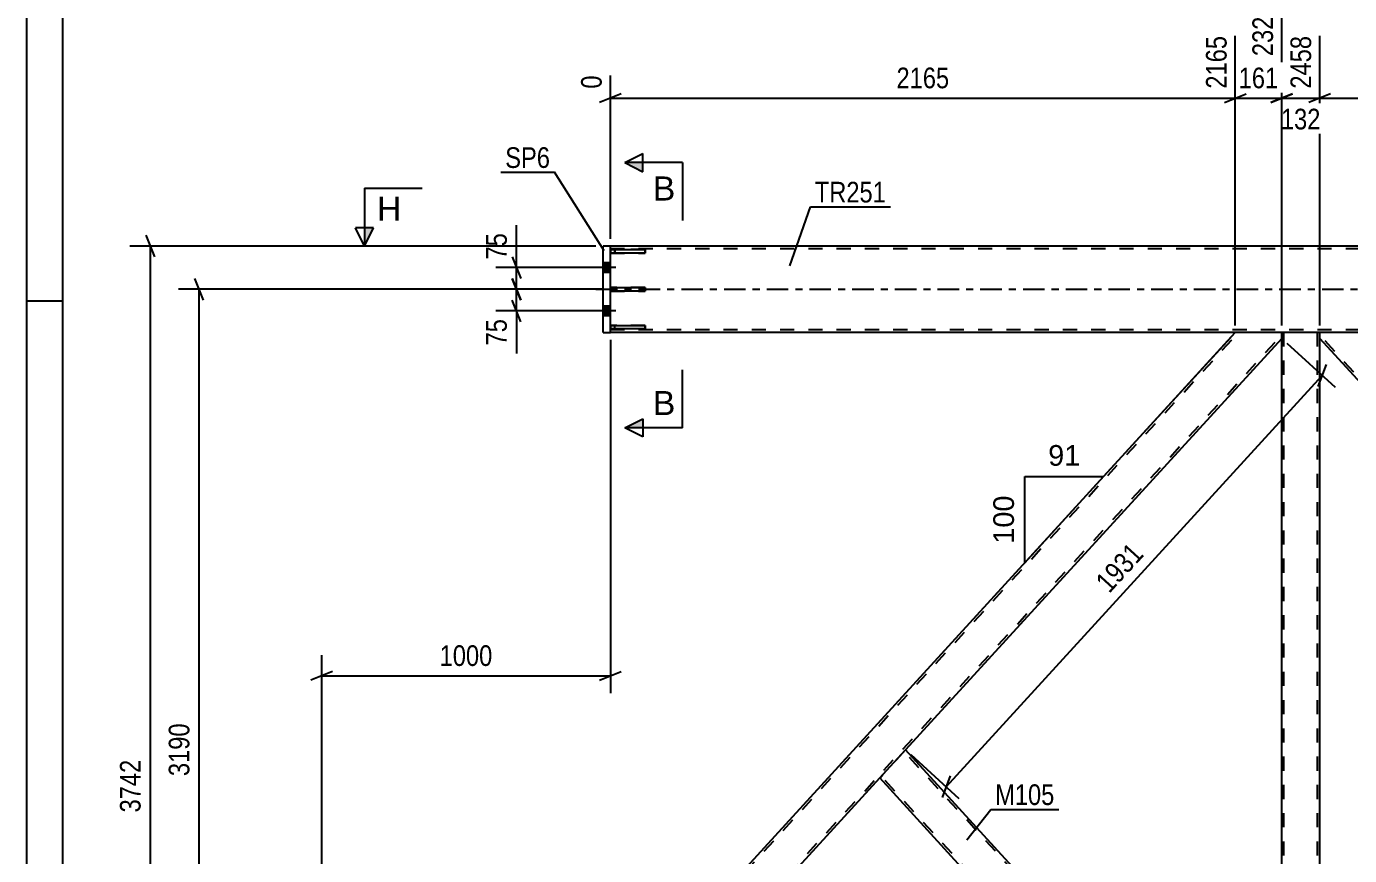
# Model space of a CAD drawing. Header units: millimetres. Extents: x -81 to 760, y -449 to 145.
# Drawn here: x -80.9 to 102.4, y -78.5 to 36.4 of the extents above; entities that cross this region are included whole.
import ezdxf

# ---------------------------------------------------------------- set-up
doc = ezdxf.new("R2010")
doc.units = ezdxf.units.MM
doc.linetypes.add('DXK_LINE_DOT2', pattern=[3.9198, 1.9599, -1.9599])
doc.linetypes.add('DXK_LINE_DOT3', pattern=[5.9187, 2.979, -0.9799, 0.9799, -0.9799])
doc.styles.add('Arial', font='ARIAL.TTF', dxfattribs={"height": 0.2})
doc.styles.add('Arial Narrow', font='ARIALN.TTF', dxfattribs={"height": 0.2})

# ---------------------------------------------------------------- blocks, each defined once
blk = doc.blocks.new('Unknown-122569792-1134')
at = {"color": 5, "linetype": 'Continuous'}
for p, q in [((-80.92, 145.34), (-80.92, -448.66)), ((-75.92, 140.34), (-75.92, -443.66)), ((-75.92, -1.66), (-80.92, -1.66))]:
    blk.add_line(p, q, dxfattribs=at)
blk = doc.blocks.new('Bolt-122569792-3690 - 3516')
at = {"linetype": 'Continuous'}
for points in [[(-1, 3.66), (-1, 2.34), (0, 2.34), (0, 3.66)], [(-1, 3.66), (-1, 2.34), (0, 2.34), (0, 3.66)], [(-1, -2.34), (-1, -3.66), (0, -3.66), (0, -2.34)], [(-1, -2.34), (-1, -3.66), (0, -3.66), (0, -2.34)]]:
    blk.add_hatch(color=1, dxfattribs=at).paths.add_polyline_path(points)
at = {"color": 1, "linetype": 'Continuous'}
for p, q in [((0.76, 3), (-4, 3)), ((0.76, 3), (-4, 3)), ((0, 3.66), (-1, 3.66)), ((0, 3.66), (-1, 3.66)), ((0, 2.34), (-1, 2.34)), ((0, 2.34), (-1, 2.34)), ((0.76, -3), (-4, -3)), ((0.76, -3), (-4, -3)), ((0, -2.34), (-1, -2.34)), ((0, -2.34), (-1, -2.34)), ((0, -3.66), (-1, -3.66)), ((0, -3.66), (-1, -3.66))]:
    blk.add_line(p, q, dxfattribs=at)
blk = doc.blocks.new('Part-122569792-3715 - 3516')
at = {"color": 2, "linetype": 'Continuous'}
for p, q in [((443.67, 6), (0, 6)), ((205.83, -6), (0, -6))]:
    blk.add_line(p, q, dxfattribs=at)
at = {"color": 7, "linetype": 'DXK_LINE_DOT2'}
for p, q in [((0, -6), (0, 6)), ((578.17, 5.6), (0, 5.6)), ((578.17, -5.6), (0, -5.6))]:
    blk.add_line(p, q, dxfattribs=at)
at = {"color": 7, "linetype": 'DXK_LINE_DOT3'}
blk.add_line((-2, 0), (578.17, 0), dxfattribs=at)
blk = doc.blocks.new('Part-122569792-3726 - 3516')
at = {"color": 7, "linetype": 'DXK_LINE_DOT2'}
for p, q in [((4.8, -5.02), (0, -5.02)), ((0, -5.02), (0, -5.5)), ((0, -5.5), (4.8, -5.5)), ((0.6, -5.5), (0.6, -5.02)), ((4.8, -5.5), (4.8, -5.02))]:
    blk.add_line(p, q, dxfattribs=at)
blk = doc.blocks.new('Part-122569792-3729 - 3516')
at = {"color": 7, "linetype": 'DXK_LINE_DOT2'}
for p, q in [((4.8, 5.5), (0, 5.5)), ((0, 5.5), (0, 5.02)), ((0, 5.02), (4.8, 5.02)), ((0.6, 5.5), (0.6, 5.02)), ((4.8, 5.02), (4.8, 5.5))]:
    blk.add_line(p, q, dxfattribs=at)
blk = doc.blocks.new('Part-122569792-3732 - 3516')
at = {"color": 7, "linetype": 'DXK_LINE_DOT2'}
for p, q in [((4.8, 0.24), (0, 0.24)), ((0, 0.24), (0, -0.24)), ((0.6, -0.24), (0.6, 0.24)), ((4.8, -0.24), (4.8, 0.24)), ((0, -0.24), (4.8, -0.24))]:
    blk.add_line(p, q, dxfattribs=at)
blk = doc.blocks.new('Part-122569792-3735 - 3516')
at = {"color": 2, "linetype": 'Continuous'}
for p, q in [((0, -5.5), (0, -5.02)), ((0, -5.02), (4.8, -5.02)), ((4.8, -5.5), (0, -5.5)), ((4.8, -5.02), (4.8, -5.5))]:
    blk.add_line(p, q, dxfattribs=at)
at = {"color": 7, "linetype": 'DXK_LINE_DOT2'}
blk.add_line((0.6, -5.5), (0.6, -5.02), dxfattribs=at)
blk = doc.blocks.new('Part-122569792-3738 - 3516')
at = {"color": 2, "linetype": 'Continuous'}
for p, q in [((0, 5.5), (4.8, 5.5)), ((0, 5.5), (0, 5.02)), ((4.8, 5.02), (0, 5.02)), ((4.8, 5.5), (4.8, 5.02))]:
    blk.add_line(p, q, dxfattribs=at)
at = {"color": 7, "linetype": 'DXK_LINE_DOT2'}
blk.add_line((0.6, 5.02), (0.6, 5.5), dxfattribs=at)
blk = doc.blocks.new('Part-122569792-3741 - 3516')
at = {"color": 2, "linetype": 'Continuous'}
for p, q in [((0, 0.24), (4.8, 0.24)), ((0, 0.24), (0, -0.24)), ((4.8, 0.24), (4.8, -0.24)), ((4.8, -0.24), (0, -0.24))]:
    blk.add_line(p, q, dxfattribs=at)
at = {"color": 7, "linetype": 'DXK_LINE_DOT2'}
blk.add_line((0.6, -0.24), (0.6, 0.24), dxfattribs=at)
blk = doc.blocks.new('Part-122569792-3886 - 3516')
at = {"color": 7, "linetype": 'DXK_LINE_DOT2'}
for p, q in [((98.31, -6), (93.03, -6)), ((93.03, -6.8), (93.03, -6)), ((93.35, -121.6), (93.35, -6)), ((97.99, -121.6), (97.99, -6)), ((98.31, -6.8), (98.31, -6)), ((93.03, -121.6), (93.03, -120.8)), ((98.31, -121.6), (98.31, -120.8)), ((98.31, -121.6), (93.03, -121.6))]:
    blk.add_line(p, q, dxfattribs=at)
at = {"color": 2, "linetype": 'Continuous'}
for p, q in [((93.03, -120.8), (93.03, -6.8)), ((98.31, -120.8), (98.31, -6.8))]:
    blk.add_line(p, q, dxfattribs=at)
blk = doc.blocks.new('Part-122569792-3811 - 3516')
at = {"color": 2, "linetype": 'Continuous'}
for p, q in [((-1, -6), (-1, 6)), ((0, 6), (-1, 6)), ((0, -6), (0, 6)), ((-1, -6), (0, -6))]:
    blk.add_line(p, q, dxfattribs=at)
blk = doc.blocks.new('Part-122569792-3846 - 3516')
at = {"color": 2, "linetype": 'Continuous'}
for p, q in [((37.77, -67.24), (40.91, -63.8)), ((93.03, -120.8), (40.91, -63.8)), ((37.33, -67.71), (37.77, -67.24)), ((86.6, -121.6), (37.33, -67.71)), ((93.03, -121.6), (93.03, -120.8))]:
    blk.add_line(p, q, dxfattribs=at)
at = {"color": 7, "linetype": 'DXK_LINE_DOT2'}
for p, q in [((93.03, -121.27), (40.69, -64.04)), ((37.37, -67.68), (37.77, -67.24)), ((37.55, -67.48), (37.57, -67.46)), ((87.04, -121.6), (37.55, -67.48)), ((93.03, -121.6), (86.6, -121.6)), ((93.03, -121.6), (93.03, -121.57))]:
    blk.add_line(p, q, dxfattribs=at)
blk = doc.blocks.new('Part-122569792-3921 - 3516')
at = {"color": 2, "linetype": 'Continuous'}
for p, q in [((98.31, -6.8), (98.31, -6)), ((150.42, -63.8), (98.31, -6.8)), ((154, -59.89), (104.73, -6)), ((153.57, -60.36), (150.42, -63.8)), ((154, -59.89), (153.57, -60.36))]:
    blk.add_line(p, q, dxfattribs=at)
at = {"color": 7, "linetype": 'DXK_LINE_DOT2'}
for p, q in [((104.73, -6), (98.31, -6)), ((150.64, -63.56), (98.31, -6.33)), ((153.78, -60.12), (104.3, -6)), ((153.97, -59.92), (153.57, -60.36)), ((150.64, -63.56), (150.66, -63.54))]:
    blk.add_line(p, q, dxfattribs=at)
blk = doc.blocks.new('Part-122569792-3926 - 3516')
at = {"color": 7, "linetype": 'DXK_LINE_DOT2'}
for p, q in [((203.7, -6), (98.31, -121.27)), ((209.69, -6.33), (104.3, -121.6)), ((209.69, -6), (203.27, -6)), ((209.69, -6.48), (209.69, -6)), ((154, -59.89), (150.42, -63.8)), ((157.58, -63.8), (154, -67.71)), ((104.73, -121.6), (98.31, -121.6))]:
    blk.add_line(p, q, dxfattribs=at)
at = {"color": 2, "linetype": 'Continuous'}
for p, q in [((203.27, -6), (154, -59.89)), ((209.69, -6.8), (157.58, -63.8)), ((209.69, -6.52), (209.69, -6.48)), ((209.69, -6.8), (209.69, -6.52)), ((150.42, -63.8), (98.31, -120.8)), ((154, -67.71), (104.73, -121.6)), ((98.31, -121.6), (98.31, -120.8))]:
    blk.add_line(p, q, dxfattribs=at)
blk = doc.blocks.new('Part-122569792-3931 - 3516')
at = {"color": 2, "linetype": 'Continuous'}
for p, q in [((-18.36, -120.8), (86.6, -6)), ((93.03, -6.8), (40.91, -63.8)), ((93.03, -6.8), (93.03, -6)), ((-11.94, -121.6), (37.33, -67.71)), ((-18.36, -121.6), (-18.36, -120.8))]:
    blk.add_line(p, q, dxfattribs=at)
at = {"color": 7, "linetype": 'DXK_LINE_DOT2'}
for p, q in [((-18.36, -121.27), (87.04, -6)), ((-12.37, -121.6), (93.03, -6.33)), ((93.03, -6), (86.6, -6)), ((40.91, -63.8), (37.33, -67.71)), ((-18.36, -121.41), (-18.36, -121.39)), ((-18.36, -121.6), (-11.94, -121.6))]:
    blk.add_line(p, q, dxfattribs=at)
blk = doc.blocks.new('StraightDimension-122569792-4066 - 3516')
at = {"color": 7, "linetype": 'Continuous'}
for p, q in [((-13.6, 4.5), (-12.4, 1.5)), ((-3.33, 3), (-15.85, 3)), ((-13, 0), (-13, 3)), ((-1, 0), (-15.85, 0)), ((-12.4, -1.5), (-13.6, 1.5))]:
    blk.add_line(p, q, dxfattribs=at)
at = {"color": 0}
blk.add_wipeout([(-13.75, 8.38), (-17.95, 8.38), (-17.95, 3.52), (-13.75, 3.52)], dxfattribs=at)
at = {"color": 7, "linetype": 'Continuous'}
blk.add_line((-13, 3), (-13, 8.91), dxfattribs=at)
blk.add_line((-13, 3), (-13, 8.91), dxfattribs=at)
at = {"color": 3, "style": 'Arial Narrow'}
blk.add_text('75', height=2.863, rotation=90.0002, dxfattribs=at).set_placement((-14.35, 4.13))
blk = doc.blocks.new('StraightDimension-122569792-8917 - 3516')
at = {"color": 7, "linetype": 'Continuous'}
for p, q in [((98.31, -5), (98.31, 35.12)), ((203.27, -5), (203.27, 35.12)), ((99.81, 27.11), (96.81, 25.91)), ((98.31, 26.51), (203.27, 26.51)), ((201.77, 25.91), (204.77, 27.11))]:
    blk.add_line(p, q, dxfattribs=at)
at = {"color": 0, "linetype": 'Continuous'}
blk.add_wipeout([(202.67, 35.72), (198.47, 35.72), (198.47, 27.21), (202.67, 27.21)], dxfattribs=at)
at = {"color": 0}
blk.add_wipeout([(155.05, 27.26), (155.05, 31.46), (146.53, 31.46), (146.53, 27.26)], dxfattribs=at)
at = {"color": 3, "linetype": 'Continuous', "style": 'Arial Narrow'}
blk.add_text('5082', height=2.863, rotation=90.0002, dxfattribs=at).set_placement((202.07, 27.81))
at = {"color": 3, "style": 'Arial Narrow'}
blk.add_text('2624', height=2.863, dxfattribs=at).set_placement((147.13, 27.86))
blk = doc.blocks.new('StraightDimension-122569792-4115 - 3516')
at = {"color": 7, "linetype": 'Continuous'}
for p, q in [((93.76, -7.47), (100.42, -13.56)), ((98.08, -13.45), (99.22, -10.43)), ((46.54, -68.94), (98.65, -11.94)), ((41.65, -64.47), (48.31, -70.56)), ((47.11, -67.43), (45.97, -70.45))]:
    blk.add_line(p, q, dxfattribs=at)
at = {"color": 0}
blk.add_wipeout([(74.91, -36.8), (71.81, -33.96), (66.07, -40.24), (69.17, -43.08)], dxfattribs=at)
at = {"color": 3, "style": 'Arial Narrow'}
blk.add_text('1931', height=2.863, rotation=47.5612, dxfattribs=at).set_placement((69.13, -42.23))
blk = doc.blocks.new('AngleDimension-122569792-4101 - 3516')
at = {"color": 7, "linetype": 'Continuous'}
for p, q in [((85.93, -6.74), (68.36, -25.95)), ((57.43, -25.95), (68.36, -25.95)), ((57.43, -37.91), (68.36, -25.95)), ((57.43, -37.91), (57.43, -25.95))]:
    blk.add_line(p, q, dxfattribs=at)
at = {"color": 0}
for points in [[(65.72, -25.05), (65.72, -20.85), (60.07, -20.85), (60.07, -25.05)], [(56.53, -27.99), (52.33, -27.99), (52.33, -35.86), (56.53, -35.86)]]:
    blk.add_wipeout(points, dxfattribs=at)
at = {"color": 3, "style": 'Arial'}
blk.add_text('91', height=2.865, dxfattribs=at).set_placement((60.67, -24.45))
blk.add_text('100', height=2.865, rotation=90.0002, dxfattribs=at).set_placement((55.93, -35.26))
blk = doc.blocks.new('StraightDimension-122569792-8918 - 3516')
at = {"color": 7, "linetype": 'Continuous'}
for p, q in [((93.03, -5), (93.03, 39.62)), ((98.31, -5), (98.31, 35.12)), ((91.53, 25.91), (94.53, 27.11)), ((93.03, 26.51), (98.31, 26.51)), ((99.81, 27.11), (96.81, 25.91))]:
    blk.add_line(p, q, dxfattribs=at)
at = {"color": 0, "linetype": 'Continuous'}
blk.add_wipeout([(97.71, 35.72), (93.51, 35.72), (93.51, 27.21), (97.71, 27.21)], dxfattribs=at)
at = {"color": 0}
blk.add_wipeout([(99.01, 21.56), (99.01, 25.76), (92.32, 25.76), (92.32, 21.56)], dxfattribs=at)
at = {"color": 3, "linetype": 'Continuous', "style": 'Arial Narrow'}
blk.add_text('2458', height=2.863, rotation=90.0002, dxfattribs=at).set_placement((97.11, 27.81))
at = {"color": 3, "style": 'Arial Narrow'}
blk.add_text('132', height=2.863, dxfattribs=at).set_placement((92.92, 22.16))
blk = doc.blocks.new('StraightDimension-122569792-4057 - 3516')
at = {"color": 7, "linetype": 'Continuous'}
for p, q in [((-1, 0), (-15.85, 0)), ((-13.6, 1.5), (-12.4, -1.5)), ((-13, -3), (-13, 0)), ((-12.4, -4.5), (-13.6, -1.5)), ((-4, -3), (-15.85, -3))]:
    blk.add_line(p, q, dxfattribs=at)
at = {"color": 0}
blk.add_wipeout([(-13.75, -3.53), (-17.95, -3.53), (-17.95, -8.38), (-13.75, -8.38)], dxfattribs=at)
at = {"color": 7, "linetype": 'Continuous'}
blk.add_line((-13, -3), (-13, -8.91), dxfattribs=at)
blk.add_line((-13, -3), (-13, -8.91), dxfattribs=at)
at = {"color": 3, "style": 'Arial Narrow'}
blk.add_text('75', height=2.863, rotation=90.0002, dxfattribs=at).set_placement((-14.35, -7.78))
blk = doc.blocks.new('StraightDimension-122569792-4080 - 3516')
at = {"color": 7, "linetype": 'Continuous'}
for p, q in [((0, -7), (0, -55.95)), ((-40, -115.8), (-40, -50.7)), ((-38.5, -52.95), (-41.5, -54.15)), ((-1.5, -54.15), (1.5, -52.95)), ((-40, -53.55), (0, -53.55))]:
    blk.add_line(p, q, dxfattribs=at)
at = {"color": 0}
blk.add_wipeout([(-15.74, -52.8), (-15.74, -48.6), (-24.26, -48.6), (-24.26, -52.8)], dxfattribs=at)
at = {"color": 3, "style": 'Arial Narrow'}
blk.add_text('1000', height=2.863, dxfattribs=at).set_placement((-23.66, -52.2))
blk = doc.blocks.new('StraightDimension-122569792-4093 - 3516')
at = {"color": 7, "linetype": 'Continuous'}
for p, q in [((-1, 0), (-59.84, 0)), ((-56.39, -1.5), (-57.59, 1.5)), ((-56.99, -127.6), (-56.99, 0)), ((-57.59, -126.1), (-56.39, -129.1)), ((-41, -127.6), (-59.84, -127.6))]:
    blk.add_line(p, q, dxfattribs=at)
at = {"color": 0}
blk.add_wipeout([(-57.74, -59.54), (-61.94, -59.54), (-61.94, -68.06), (-57.74, -68.06)], dxfattribs=at)
at = {"color": 3, "style": 'Arial Narrow'}
blk.add_text('3190', height=2.863, rotation=90.0002, dxfattribs=at).set_placement((-58.34, -67.46))
blk = doc.blocks.new('StraightDimension-122569792-4746 - 3516')
at = {"color": 7, "linetype": 'Continuous'}
for p, q in [((-63.15, 4.5), (-64.35, 7.5)), ((-2, 6), (-66.6, 6)), ((-63.75, -143.68), (-63.75, 6))]:
    blk.add_line(p, q, dxfattribs=at)
at = {"color": 0}
blk.add_wipeout([(-64.5, -64.58), (-68.7, -64.58), (-68.7, -73.1), (-64.5, -73.1)], dxfattribs=at)
at = {"color": 3, "style": 'Arial Narrow'}
blk.add_text('3742', height=2.863, rotation=90.0002, dxfattribs=at).set_placement((-65.1, -72.5))
blk = doc.blocks.new('StraightDimension-122569792-8919 - 3516')
at = {"color": 7, "linetype": 'Continuous'}
for p, q in [((93.03, -5), (93.03, 39.62)), ((86.6, -5), (86.6, 35.12)), ((85.1, 25.91), (88.1, 27.11)), ((86.6, 26.51), (93.03, 26.51)), ((94.53, 27.11), (91.53, 25.91))]:
    blk.add_line(p, q, dxfattribs=at)
at = {"color": 0}
blk.add_wipeout([(93.16, 27.26), (93.16, 31.46), (86.47, 31.46), (86.47, 27.26)], dxfattribs=at)
at = {"color": 3, "style": 'Arial Narrow'}
blk.add_text('161', height=2.863, dxfattribs=at).set_placement((87.07, 27.86))
at = {"color": 0, "linetype": 'Continuous'}
blk.add_wipeout([(92.43, 40.22), (88.23, 40.22), (88.23, 31.71), (92.43, 31.71)], dxfattribs=at)
at = {"color": 3, "linetype": 'Continuous', "style": 'Arial Narrow'}
blk.add_text('2326', height=2.863, rotation=90.0002, dxfattribs=at).set_placement((91.83, 32.31))
blk = doc.blocks.new('StraightDimension-122569792-8920 - 3516')
at = {"color": 7, "linetype": 'Continuous'}
for p, q in [((86.6, -5), (86.6, 35.12)), ((0, 7), (0, 29.64)), ((1.5, 27.11), (-1.5, 25.91)), ((0, 26.51), (86.6, 26.51)), ((85.1, 25.91), (88.1, 27.11))]:
    blk.add_line(p, q, dxfattribs=at)
at = {"color": 0, "linetype": 'Continuous'}
for points in [[(86, 35.72), (81.8, 35.72), (81.8, 27.21), (86, 27.21)], [(-0.6, 30.24), (-4.8, 30.24), (-4.8, 27.21), (-0.6, 27.21)]]:
    blk.add_wipeout(points, dxfattribs=at)
at = {"color": 0}
blk.add_wipeout([(47.56, 27.26), (47.56, 31.46), (39.05, 31.46), (39.05, 27.26)], dxfattribs=at)
at = {"color": 3, "linetype": 'Continuous', "style": 'Arial Narrow'}
for s, height, p in [('2165', 2.863, (85.4, 27.81)), ('0', 2.86, (-1.2, 27.81))]:
    blk.add_text(s, height=height, rotation=90.0002, dxfattribs=at).set_placement(p)
at = {"color": 3, "style": 'Arial Narrow'}
blk.add_text('2165', height=2.863, dxfattribs=at).set_placement((39.65, 27.86))
blk = doc.blocks.new('Mark-122569792-3711 - 3516')
at = {"color": 0}
blk.add_wipeout([(38.2, 12.03), (38.2, 15.03), (28.33, 15.03), (28.33, 12.03)], dxfattribs=at)
blk.add_wipeout([(38.2, 12.03), (38.2, 15.03), (28.33, 15.03), (28.33, 12.03)], dxfattribs=at)
at = {"color": 30, "linetype": 'Continuous'}
for p, q in [((24.87, 3.27), (27.73, 11.43)), ((27.73, 11.43), (38.8, 11.43))]:
    blk.add_line(p, q, dxfattribs=at)
at = {"color": 3, "style": 'Arial Narrow'}
blk.add_text('TR251', height=2.863, dxfattribs=at).set_placement((28.33, 12.03))
blk = doc.blocks.new('Mark-122569792-3807 - 3516')
at = {"color": 0}
blk.add_wipeout([(-8.36, 16.82), (-8.36, 19.82), (-14.57, 19.82), (-14.57, 16.82)], dxfattribs=at)
blk.add_wipeout([(-8.36, 16.82), (-8.36, 19.82), (-14.57, 19.82), (-14.57, 16.82)], dxfattribs=at)
at = {"color": 30, "linetype": 'Continuous'}
for p in [(-15.17, 16.22), (-0.85, 5.31)]:
    blk.add_line(p, (-7.76, 16.22), dxfattribs=at)
at = {"color": 3, "style": 'Arial Narrow'}
blk.add_text('SP6', height=2.863, dxfattribs=at).set_placement((-14.57, 16.82))
blk = doc.blocks.new('Mark-122569792-3842 - 3516')
at = {"color": 0}
blk.add_wipeout([(61.54, -71.47), (61.54, -68.47), (53.32, -68.47), (53.32, -71.47)], dxfattribs=at)
blk.add_wipeout([(61.54, -71.47), (61.54, -68.47), (53.32, -68.47), (53.32, -71.47)], dxfattribs=at)
at = {"color": 30, "linetype": 'Continuous'}
for p, q in [((49.39, -76.31), (52.72, -72.07)), ((52.72, -72.07), (62.14, -72.07))]:
    blk.add_line(p, q, dxfattribs=at)
at = {"color": 3, "style": 'Arial Narrow'}
blk.add_text('M105', height=2.863, dxfattribs=at).set_placement((53.32, -71.47))
blk = doc.blocks.new('SectionMark-122569792-4781 - 3516')
at = {"linetype": 'Continuous'}
for points in [[(4.5, 17.55), (4.5, 16.3), (2, 17.55)], [(4.5, -17.93), (4.5, -19.18), (2, -19.18)]]:
    blk.add_hatch(color=6, dxfattribs=at).paths.add_polyline_path(points)
at = {"color": 6, "linetype": 'Continuous'}
for p, q in [((2, 17.55), (4.5, 18.8)), ((4.5, 16.3), (4.5, 18.8)), ((10, 17.55), (2, 17.55)), ((2, 17.55), (4.5, 16.3)), ((10, 17.55), (10, 9.55)), ((10, -19.18), (10, -11.18)), ((2, -19.18), (4.5, -17.93)), ((4.5, -17.93), (4.5, -20.43)), ((10, -19.18), (2, -19.18)), ((4.5, -20.43), (2, -19.18))]:
    blk.add_line(p, q, dxfattribs=at)
at = {"color": 0, "linetype": 'Continuous'}
for points in [[(9, 12.3), (9, 15.8), (5.89, 15.8), (5.89, 12.3)], [(9, -17.43), (9, -13.93), (5.89, -13.93), (5.89, -17.43)]]:
    blk.add_wipeout(points, dxfattribs=at)
at = {"color": 3, "linetype": 'Continuous', "style": 'Arial'}
for p in [(5.89, 12.3), (5.89, -17.43)]:
    blk.add_text('B', height=3.34, dxfattribs=at).set_placement(p)
blk = doc.blocks.new('SectionMark-122569792-4807 - 3516')
at = {"linetype": 'Continuous'}
blk.add_hatch(color=6, dxfattribs=at).paths.add_polyline_path([(-34.09, 8.5), (-32.84, 8.5), (-34.09, 6)])
at = {"color": 6, "linetype": 'Continuous'}
for p, q in [((-34.09, 14), (-26.09, 14)), ((-34.09, 14), (-34.09, 6)), ((-34.09, 6), (-35.34, 8.5)), ((-32.84, 8.5), (-35.34, 8.5)), ((-34.09, 6), (-32.84, 8.5))]:
    blk.add_line(p, q, dxfattribs=at)
at = {"color": 0, "linetype": 'Continuous'}
blk.add_wipeout([(-28.97, 9.5), (-28.97, 13), (-32.34, 13), (-32.34, 9.5)], dxfattribs=at)
at = {"color": 3, "linetype": 'Continuous', "style": 'Arial'}
blk.add_text('H', height=3.34, dxfattribs=at).set_placement((-32.34, 9.5))

msp = doc.modelspace()

# ---------------------------------------------------------------- block references
for name in ['Unknown-122569792-1134', 'Part-122569792-3715 - 3516', 'Part-122569792-3811 - 3516', 'Part-122569792-3729 - 3516', 'Part-122569792-3738 - 3516', 'Bolt-122569792-3690 - 3516', 'Part-122569792-3732 - 3516', 'Part-122569792-3741 - 3516', 'Part-122569792-3726 - 3516', 'Part-122569792-3735 - 3516', 'Part-122569792-3931 - 3516', 'Part-122569792-3886 - 3516', 'Part-122569792-3921 - 3516', 'Part-122569792-3926 - 3516', 'Part-122569792-3846 - 3516']:
    msp.add_blockref(name, (0, 0))

# ---------------------------------------------------------------- next in the draw order: block references
for name in ['StraightDimension-122569792-8917 - 3516', 'StraightDimension-122569792-4066 - 3516', 'StraightDimension-122569792-4115 - 3516']:
    msp.add_blockref(name, (0, 0))

# ---------------------------------------------------------------- next in the draw order: block references
for name in ['StraightDimension-122569792-8918 - 3516', 'StraightDimension-122569792-4057 - 3516', 'AngleDimension-122569792-4101 - 3516']:
    msp.add_blockref(name, (0, 0))

# ---------------------------------------------------------------- next in the draw order: block references
msp.add_blockref('StraightDimension-122569792-4080 - 3516', (0, 0))

# ---------------------------------------------------------------- next in the draw order: block references
msp.add_blockref('StraightDimension-122569792-4093 - 3516', (0, 0))

# ---------------------------------------------------------------- next in the draw order: block references
msp.add_blockref('StraightDimension-122569792-4746 - 3516', (0, 0))

# ---------------------------------------------------------------- next in the draw order: block references
for name in ['StraightDimension-122569792-8919 - 3516', 'Mark-122569792-3842 - 3516']:
    msp.add_blockref(name, (0, 0))

# ---------------------------------------------------------------- next in the draw order: block references
msp.add_blockref('StraightDimension-122569792-8920 - 3516', (0, 0))

# ---------------------------------------------------------------- next in the draw order: block references
for name in ['Mark-122569792-3807 - 3516', 'SectionMark-122569792-4781 - 3516', 'Mark-122569792-3711 - 3516']:
    msp.add_blockref(name, (0, 0))

# ---------------------------------------------------------------- next in the draw order: block references
msp.add_blockref('SectionMark-122569792-4807 - 3516', (0, 0))

doc.saveas('drawing.dxf')
